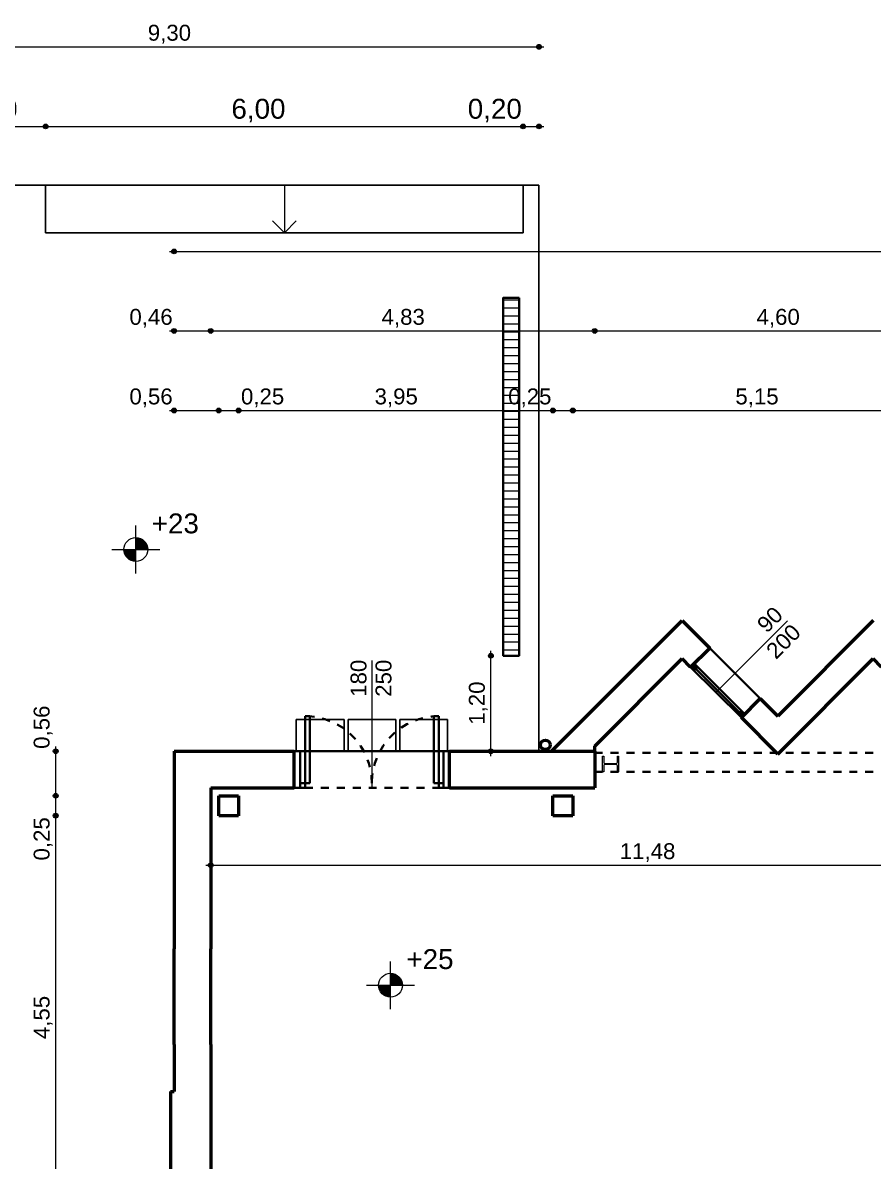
# Model space of a CAD drawing. Header units: metres. Extents: x -328 to 105, y 376 to 433.
# Drawn here: x -140.92 to -130.23, y 390.87 to 405.18 of the extents above; entities that cross this region are included whole.
import ezdxf

# ---------------------------------------------------------------- set-up
doc = ezdxf.new("R2010")
doc.units = ezdxf.units.M
doc.header["$MEASUREMENT"] = 0
doc.linetypes.add('Tratteggio 0.6-0.6 mm', pattern=[0.12, 0.06, -0.06])
doc.linetypes.add('Tratteggio 1.0-1.0 mm', pattern=[0.2, 0.1, -0.1])
for name, color, linetype in [('00 1_100 QuoteFORI', 7, 'Continuous'), ('00 ECO Muri SEZ 00', 7, 'Continuous'), ('00 Muri SEZ 00', 7, 'Continuous'), ('00 Nascosto', 7, 'Continuous'), ('00 NON sezionato 00', 7, 'Continuous'), ('00 Pilastri', 7, 'Continuous'), ('00 Porte&Fin', 7, 'Continuous'), ('00 QuoteGEN 1_100', 7, 'Continuous'), ('00 Retini', 7, 'Continuous'), ('00 Simbologia', 7, 'Continuous')]:
    doc.layers.add(name, color=color, linetype=linetype)
doc.styles.add('GENERATED_STYLE_1', font='')
doc.styles.get('GENERATED_STYLE_1').set_extended_font_data('Arial')
doc.dimstyles.new('GENERATED_STYLE__1', dxfattribs={"dimtxt": 0.2, "dimasz": 0.114, "dimexe": 0.18, "dimexo": 0.0625, "dimgap": 0.09, "dimtad": 1, "dimtih": 1, "dimtoh": 1, "dimzin": 0, "dimdsep": 46, "dimtxsty": 'GENERATED_STYLE_1', "dimblk": 'ARROWHEAD_11', "dimblk1": 'ARROWHEAD_11', "dimblk2": 'ARROWHEAD_11', "dimcen": 0.09, "dimse1": 1, "dimse2": 1, "dimclrd": 10, "dimclre": 10, "dimclrt": 10, "dimazin": 0, "dimtfac": 1, "dimtdec": 4, "dimtmove": 0, "dimatfit": 3, "dimfxl": 1, "dimtolj": 1, "dimtzin": 0, "dimarcsym": 0})
doc.dimstyles.new('GENERATED_STYLE__2', dxfattribs={"dimtxt": 0.25, "dimasz": 0.114, "dimexe": 0.18, "dimexo": 0.0625, "dimgap": 0.09, "dimtad": 1, "dimtih": 1, "dimtoh": 1, "dimzin": 0, "dimdsep": 46, "dimtxsty": 'GENERATED_STYLE_1', "dimblk": 'ARROWHEAD_11', "dimblk1": 'ARROWHEAD_11', "dimblk2": 'ARROWHEAD_11', "dimcen": 0.09, "dimse1": 1, "dimse2": 1, "dimclrd": 10, "dimclre": 10, "dimclrt": 10, "dimazin": 0, "dimtfac": 1, "dimtdec": 4, "dimtmove": 0, "dimatfit": 3, "dimfxl": 1, "dimtolj": 1, "dimtzin": 0, "dimarcsym": 0})
doc.dimstyles.new('GENERATED_STYLE__3', dxfattribs={"dimtxt": 0.2, "dimasz": 0.114, "dimexe": 0.18, "dimexo": 0.0625, "dimgap": 0.09, "dimtad": 1, "dimzin": 0, "dimdsep": 46, "dimtxsty": 'GENERATED_STYLE_1', "dimblk": 'ARROWHEAD_11', "dimblk1": 'ARROWHEAD_11', "dimblk2": 'ARROWHEAD_11', "dimcen": 0.09, "dimse1": 1, "dimse2": 1, "dimclrd": 10, "dimclre": 10, "dimclrt": 10, "dimazin": 0, "dimtfac": 1, "dimtdec": 4, "dimtmove": 0, "dimatfit": 3, "dimfxl": 1, "dimtolj": 1, "dimtzin": 0, "dimarcsym": 0})
doc.dimstyles.new('GENERATED_STYLE__4', dxfattribs={"dimtxt": 0.2, "dimasz": 0.114, "dimexe": 0.18, "dimexo": 0.0625, "dimgap": 0.09, "dimtad": 1, "dimzin": 0, "dimdsep": 46, "dimtxsty": 'GENERATED_STYLE_1', "dimblk": 'ARROWHEAD_11', "dimblk1": 'ARROWHEAD_11', "dimblk2": 'ARROWHEAD_11', "dimcen": 0.09, "dimse1": 1, "dimse2": 1, "dimclrd": 10, "dimclre": 10, "dimclrt": 10, "dimazin": 0, "dimtfac": 1, "dimtdec": 4, "dimtmove": 2, "dimatfit": 3, "dimfxl": 1, "dimtolj": 1, "dimtzin": 0, "dimarcsym": 0})

# ---------------------------------------------------------------- blocks, each defined once
blk = doc.blocks.new('Linea_3', base_point=(-137.631, 403.142))
at = {"layer": '00 Simbologia', "color": 55, "linetype": 'Continuous', "lineweight": 18}
for p, q in [((-137.631, 403.142), (-137.631, 402.542)), ((-137.631, 402.542), (-137.781, 402.692)), ((-137.631, 402.542), (-137.481, 402.692))]:
    blk.add_line(p, q, dxfattribs=at)
blk = doc.blocks.new('*D13')
at = {"layer": '00 QuoteGEN 1_100', "linetype": 'Continuous', "lineweight": 18}
for points in [[(-139.046, 402.309), (-139.044, 402.298), (-139.037, 402.288), (-139.027, 402.282), (-139.016, 402.279), (-139.004, 402.282), (-138.995, 402.288), (-138.988, 402.298), (-138.986, 402.309), (-138.988, 402.321), (-138.995, 402.331), (-139.004, 402.337), (-139.016, 402.339), (-139.027, 402.337), (-139.037, 402.331), (-139.044, 402.321)], [(-119.676, 402.309), (-119.674, 402.298), (-119.667, 402.288), (-119.657, 402.282), (-119.646, 402.279), (-119.634, 402.282), (-119.625, 402.288), (-119.618, 402.298), (-119.616, 402.309), (-119.618, 402.321), (-119.625, 402.331), (-119.634, 402.337), (-119.646, 402.339), (-119.657, 402.337), (-119.667, 402.331), (-119.674, 402.321)]]:
    blk.add_hatch(color=10, dxfattribs=at).paths.add_polyline_path(points)
at = {"layer": '00 QuoteGEN 1_100', "color": 10, "linetype": 'Continuous', "lineweight": 18}
for p, q in [((-139.076, 402.309), (-139.046, 402.309)), ((-138.986, 402.309), (-119.676, 402.309)), ((-119.616, 402.309), (-119.586, 402.309))]:
    blk.add_line(p, q, dxfattribs=at)
for centre in [(-139.016, 402.309), (-119.646, 402.309)]:
    blk.add_circle(centre, 0.03, dxfattribs=at)
at = {"layer": '00 QuoteGEN 1_100', "color": 10, "lineweight": 18, "insert": (-129.673, 402.349), "char_height": 0.2, "attachment_point": 7, "style": 'GENERATED_STYLE_1'}
blk.add_mtext('\\A1;{\\pql;\\fArial|b0|i0|c0|p34;19,37}', dxfattribs=at)
blk = doc.blocks.new('ARROWHEAD_11')
at = {"color": 0, "linetype": 'Continuous', "lineweight": 0}
blk.add_line((0, 0), (-1, 0), dxfattribs=at)
at = {"color": 0, "linetype": 'Continuous', "lineweight": 0, "const_width": 0.25, "flags": 128}
blk.add_lwpolyline([(-0.125, 0, 1), (0.125, 0, 1)], format="xyb", close=True, dxfattribs=at)
blk = doc.blocks.new('*D15')
at = {"layer": '00 QuoteGEN 1_100', "linetype": 'Continuous', "lineweight": 18}
for points in [[(-139.046, 401.309), (-139.044, 401.298), (-139.037, 401.288), (-139.027, 401.282), (-139.016, 401.279), (-139.004, 401.282), (-138.995, 401.288), (-138.988, 401.298), (-138.986, 401.309), (-138.988, 401.321), (-138.995, 401.331), (-139.004, 401.337), (-139.016, 401.339), (-139.027, 401.337), (-139.037, 401.331), (-139.044, 401.321)], [(-138.586, 401.309), (-138.584, 401.298), (-138.577, 401.288), (-138.567, 401.282), (-138.556, 401.279), (-138.544, 401.282), (-138.535, 401.288), (-138.528, 401.298), (-138.526, 401.309), (-138.528, 401.321), (-138.535, 401.331), (-138.544, 401.337), (-138.556, 401.339), (-138.567, 401.337), (-138.577, 401.331), (-138.584, 401.321)]]:
    blk.add_hatch(color=10, dxfattribs=at).paths.add_polyline_path(points)
at = {"layer": '00 QuoteGEN 1_100', "color": 10, "linetype": 'Continuous', "lineweight": 18}
for p, q in [((-139.076, 401.309), (-139.046, 401.309)), ((-138.986, 401.309), (-138.586, 401.309))]:
    blk.add_line(p, q, dxfattribs=at)
for centre in [(-139.016, 401.309), (-138.556, 401.309)]:
    blk.add_circle(centre, 0.03, dxfattribs=at)
at = {"layer": '00 QuoteGEN 1_100', "color": 10, "lineweight": 18, "insert": (-139.578, 401.349), "char_height": 0.2, "attachment_point": 7, "style": 'GENERATED_STYLE_1'}
blk.add_mtext('\\A1;{\\pql;\\fArial|b0|i0|c0|p34;0,46}', dxfattribs=at)
blk = doc.blocks.new('*D16')
at = {"layer": '00 QuoteGEN 1_100', "linetype": 'Continuous', "lineweight": 18}
for points in [[(-138.586, 401.309), (-138.584, 401.298), (-138.577, 401.288), (-138.567, 401.282), (-138.556, 401.279), (-138.544, 401.282), (-138.535, 401.288), (-138.528, 401.298), (-138.526, 401.309), (-138.528, 401.321), (-138.535, 401.331), (-138.544, 401.337), (-138.556, 401.339), (-138.567, 401.337), (-138.577, 401.331), (-138.584, 401.321)], [(-133.761, 401.309), (-133.759, 401.298), (-133.752, 401.288), (-133.742, 401.282), (-133.731, 401.279), (-133.719, 401.282), (-133.71, 401.288), (-133.703, 401.298), (-133.701, 401.309), (-133.703, 401.321), (-133.71, 401.331), (-133.719, 401.337), (-133.731, 401.339), (-133.742, 401.337), (-133.752, 401.331), (-133.759, 401.321)]]:
    blk.add_hatch(color=10, dxfattribs=at).paths.add_polyline_path(points)
at = {"layer": '00 QuoteGEN 1_100', "color": 10, "linetype": 'Continuous', "lineweight": 18}
blk.add_line((-138.526, 401.309), (-133.761, 401.309), dxfattribs=at)
for centre in [(-138.556, 401.309), (-133.731, 401.309)]:
    blk.add_circle(centre, 0.03, dxfattribs=at)
at = {"layer": '00 QuoteGEN 1_100', "color": 10, "lineweight": 18, "insert": (-136.409, 401.349), "char_height": 0.2, "attachment_point": 7, "style": 'GENERATED_STYLE_1'}
blk.add_mtext('\\A1;{\\pql;\\fArial|b0|i0|c0|p34;4,83}', dxfattribs=at)
blk = doc.blocks.new('*D17')
at = {"layer": '00 QuoteGEN 1_100', "linetype": 'Continuous', "lineweight": 18}
for points in [[(-133.761, 401.309), (-133.759, 401.298), (-133.752, 401.288), (-133.742, 401.282), (-133.731, 401.279), (-133.719, 401.282), (-133.71, 401.288), (-133.703, 401.298), (-133.701, 401.309), (-133.703, 401.321), (-133.71, 401.331), (-133.719, 401.337), (-133.731, 401.339), (-133.742, 401.337), (-133.752, 401.331), (-133.759, 401.321)], [(-129.161, 401.309), (-129.159, 401.298), (-129.152, 401.288), (-129.142, 401.282), (-129.131, 401.279), (-129.119, 401.282), (-129.11, 401.288), (-129.103, 401.298), (-129.101, 401.309), (-129.103, 401.321), (-129.11, 401.331), (-129.119, 401.337), (-129.131, 401.339), (-129.142, 401.337), (-129.152, 401.331), (-129.159, 401.321)]]:
    blk.add_hatch(color=10, dxfattribs=at).paths.add_polyline_path(points)
at = {"layer": '00 QuoteGEN 1_100', "color": 10, "linetype": 'Continuous', "lineweight": 18}
blk.add_line((-133.701, 401.309), (-129.161, 401.309), dxfattribs=at)
for centre in [(-133.731, 401.309), (-129.131, 401.309)]:
    blk.add_circle(centre, 0.03, dxfattribs=at)
at = {"layer": '00 QuoteGEN 1_100', "color": 10, "lineweight": 18, "insert": (-131.697, 401.349), "char_height": 0.2, "attachment_point": 7, "style": 'GENERATED_STYLE_1'}
blk.add_mtext('\\A1;{\\pql;\\fArial|b0|i0|c0|p34;4,60}', dxfattribs=at)
blk = doc.blocks.new('*D20')
at = {"layer": '00 QuoteGEN 1_100', "linetype": 'Continuous', "lineweight": 18}
for points in [[(-139.046, 400.309), (-139.044, 400.298), (-139.037, 400.288), (-139.027, 400.282), (-139.016, 400.279), (-139.004, 400.282), (-138.995, 400.288), (-138.988, 400.298), (-138.986, 400.309), (-138.988, 400.321), (-138.995, 400.331), (-139.004, 400.337), (-139.016, 400.339), (-139.027, 400.337), (-139.037, 400.331), (-139.044, 400.321)], [(-138.486, 400.309), (-138.484, 400.298), (-138.477, 400.288), (-138.467, 400.282), (-138.456, 400.279), (-138.444, 400.282), (-138.435, 400.288), (-138.428, 400.298), (-138.426, 400.309), (-138.428, 400.321), (-138.435, 400.331), (-138.444, 400.337), (-138.456, 400.339), (-138.467, 400.337), (-138.477, 400.331), (-138.484, 400.321)]]:
    blk.add_hatch(color=10, dxfattribs=at).paths.add_polyline_path(points)
at = {"layer": '00 QuoteGEN 1_100', "color": 10, "linetype": 'Continuous', "lineweight": 18}
for p, q in [((-139.076, 400.309), (-139.046, 400.309)), ((-138.986, 400.309), (-138.486, 400.309))]:
    blk.add_line(p, q, dxfattribs=at)
for centre in [(-139.016, 400.309), (-138.456, 400.309)]:
    blk.add_circle(centre, 0.03, dxfattribs=at)
at = {"layer": '00 QuoteGEN 1_100', "color": 10, "lineweight": 18, "insert": (-139.578, 400.349), "char_height": 0.2, "attachment_point": 7, "style": 'GENERATED_STYLE_1'}
blk.add_mtext('\\A1;{\\pql;\\fArial|b0|i0|c0|p34;0,56}', dxfattribs=at)
blk = doc.blocks.new('*D21')
at = {"layer": '00 QuoteGEN 1_100', "linetype": 'Continuous', "lineweight": 18}
for points in [[(-138.486, 400.309), (-138.484, 400.298), (-138.477, 400.288), (-138.467, 400.282), (-138.456, 400.279), (-138.444, 400.282), (-138.435, 400.288), (-138.428, 400.298), (-138.426, 400.309), (-138.428, 400.321), (-138.435, 400.331), (-138.444, 400.337), (-138.456, 400.339), (-138.467, 400.337), (-138.477, 400.331), (-138.484, 400.321)], [(-138.236, 400.309), (-138.234, 400.298), (-138.227, 400.288), (-138.217, 400.282), (-138.206, 400.279), (-138.194, 400.282), (-138.185, 400.288), (-138.178, 400.298), (-138.176, 400.309), (-138.178, 400.321), (-138.185, 400.331), (-138.194, 400.337), (-138.206, 400.339), (-138.217, 400.337), (-138.227, 400.331), (-138.234, 400.321)]]:
    blk.add_hatch(color=10, dxfattribs=at).paths.add_polyline_path(points)
at = {"layer": '00 QuoteGEN 1_100', "color": 10, "linetype": 'Continuous', "lineweight": 18}
blk.add_line((-138.426, 400.309), (-138.236, 400.309), dxfattribs=at)
for centre in [(-138.456, 400.309), (-138.206, 400.309)]:
    blk.add_circle(centre, 0.03, dxfattribs=at)
blk = doc.blocks.new('*D22')
at = {"layer": '00 QuoteGEN 1_100', "linetype": 'Continuous', "lineweight": 18}
for points in [[(-138.236, 400.309), (-138.234, 400.298), (-138.227, 400.288), (-138.217, 400.282), (-138.206, 400.279), (-138.194, 400.282), (-138.185, 400.288), (-138.178, 400.298), (-138.176, 400.309), (-138.178, 400.321), (-138.185, 400.331), (-138.194, 400.337), (-138.206, 400.339), (-138.217, 400.337), (-138.227, 400.331), (-138.234, 400.321)], [(-134.286, 400.309), (-134.284, 400.298), (-134.277, 400.288), (-134.267, 400.282), (-134.256, 400.279), (-134.244, 400.282), (-134.235, 400.288), (-134.228, 400.298), (-134.226, 400.309), (-134.228, 400.321), (-134.235, 400.331), (-134.244, 400.337), (-134.256, 400.339), (-134.267, 400.337), (-134.277, 400.331), (-134.284, 400.321)]]:
    blk.add_hatch(color=10, dxfattribs=at).paths.add_polyline_path(points)
at = {"layer": '00 QuoteGEN 1_100', "color": 10, "linetype": 'Continuous', "lineweight": 18}
blk.add_line((-138.176, 400.309), (-134.286, 400.309), dxfattribs=at)
for centre in [(-138.206, 400.309), (-134.256, 400.309)]:
    blk.add_circle(centre, 0.03, dxfattribs=at)
at = {"layer": '00 QuoteGEN 1_100', "color": 10, "lineweight": 18, "char_height": 0.2, "attachment_point": 7, "style": 'GENERATED_STYLE_1'}
for s, insert in [('\\A1;{\\pql;\\fArial|b0|i0|c0|p34;0,25}', (-138.176, 400.349)), ('\\A1;{\\pql;\\fArial|b0|i0|c0|p34;3,95}', (-136.497, 400.349)), ('\\A1;{\\pql;\\fArial|b0|i0|c0|p34;0,25}', (-134.818, 400.349))]:
    blk.add_mtext(s, dxfattribs=dict(at, insert=insert))
blk = doc.blocks.new('*D23')
at = {"layer": '00 QuoteGEN 1_100', "linetype": 'Continuous', "lineweight": 18}
for points in [[(-134.286, 400.309), (-134.284, 400.298), (-134.277, 400.288), (-134.267, 400.282), (-134.256, 400.279), (-134.244, 400.282), (-134.235, 400.288), (-134.228, 400.298), (-134.226, 400.309), (-134.228, 400.321), (-134.235, 400.331), (-134.244, 400.337), (-134.256, 400.339), (-134.267, 400.337), (-134.277, 400.331), (-134.284, 400.321)], [(-134.036, 400.309), (-134.034, 400.298), (-134.027, 400.288), (-134.017, 400.282), (-134.006, 400.279), (-133.994, 400.282), (-133.985, 400.288), (-133.978, 400.298), (-133.976, 400.309), (-133.978, 400.321), (-133.985, 400.331), (-133.994, 400.337), (-134.006, 400.339), (-134.017, 400.337), (-134.027, 400.331), (-134.034, 400.321)]]:
    blk.add_hatch(color=10, dxfattribs=at).paths.add_polyline_path(points)
at = {"layer": '00 QuoteGEN 1_100', "color": 10, "linetype": 'Continuous', "lineweight": 18}
blk.add_line((-134.226, 400.309), (-134.036, 400.309), dxfattribs=at)
for centre in [(-134.256, 400.309), (-134.006, 400.309)]:
    blk.add_circle(centre, 0.03, dxfattribs=at)
blk = doc.blocks.new('*D24')
at = {"layer": '00 QuoteGEN 1_100', "linetype": 'Continuous', "lineweight": 18}
for points in [[(-134.036, 400.309), (-134.034, 400.298), (-134.027, 400.288), (-134.017, 400.282), (-134.006, 400.279), (-133.994, 400.282), (-133.985, 400.288), (-133.978, 400.298), (-133.976, 400.309), (-133.978, 400.321), (-133.985, 400.331), (-133.994, 400.337), (-134.006, 400.339), (-134.017, 400.337), (-134.027, 400.331), (-134.034, 400.321)], [(-128.886, 400.309), (-128.884, 400.298), (-128.877, 400.288), (-128.867, 400.282), (-128.856, 400.279), (-128.844, 400.282), (-128.835, 400.288), (-128.828, 400.298), (-128.826, 400.309), (-128.828, 400.321), (-128.835, 400.331), (-128.844, 400.337), (-128.856, 400.339), (-128.867, 400.337), (-128.877, 400.331), (-128.884, 400.321)]]:
    blk.add_hatch(color=10, dxfattribs=at).paths.add_polyline_path(points)
at = {"layer": '00 QuoteGEN 1_100', "color": 10, "linetype": 'Continuous', "lineweight": 18}
blk.add_line((-133.976, 400.309), (-128.886, 400.309), dxfattribs=at)
for centre in [(-134.006, 400.309), (-128.856, 400.309)]:
    blk.add_circle(centre, 0.03, dxfattribs=at)
at = {"layer": '00 QuoteGEN 1_100', "color": 10, "lineweight": 18, "char_height": 0.2, "attachment_point": 7, "style": 'GENERATED_STYLE_1'}
for s, insert in [('\\A1;{\\pql;\\fArial|b0|i0|c0|p34;5,15}', (-131.963, 400.349)), ('\\A1;{\\pql;\\fArial|b0|i0|c0|p34;0,25}', (-129.418, 400.349))]:
    blk.add_mtext(s, dxfattribs=dict(at, insert=insert))
blk = doc.blocks.new('*D33')
at = {"layer": '00 QuoteGEN 1_100', "linetype": 'Continuous', "lineweight": 18}
for points in [[(-142.061, 403.88), (-142.059, 403.868), (-142.052, 403.859), (-142.042, 403.852), (-142.031, 403.85), (-142.019, 403.852), (-142.01, 403.859), (-142.003, 403.868), (-142.001, 403.88), (-142.003, 403.891), (-142.01, 403.901), (-142.019, 403.908), (-142.031, 403.91), (-142.042, 403.908), (-142.052, 403.901), (-142.059, 403.891)], [(-140.661, 403.88), (-140.659, 403.868), (-140.652, 403.859), (-140.642, 403.852), (-140.631, 403.85), (-140.619, 403.852), (-140.61, 403.859), (-140.603, 403.868), (-140.601, 403.88), (-140.603, 403.891), (-140.61, 403.901), (-140.619, 403.908), (-140.631, 403.91), (-140.642, 403.908), (-140.652, 403.901), (-140.659, 403.891)]]:
    blk.add_hatch(color=10, dxfattribs=at).paths.add_polyline_path(points)
at = {"layer": '00 QuoteGEN 1_100', "color": 10, "linetype": 'Continuous', "lineweight": 18}
blk.add_line((-142.001, 403.88), (-140.661, 403.88), dxfattribs=at)
for centre in [(-142.031, 403.88), (-140.631, 403.88)]:
    blk.add_circle(centre, 0.03, dxfattribs=at)
at = {"layer": '00 QuoteGEN 1_100', "color": 10, "lineweight": 18, "insert": (-141.663, 403.93), "char_height": 0.25, "attachment_point": 7, "style": 'GENERATED_STYLE_1'}
blk.add_mtext('\\A1;{\\pql;\\fArial|b0|i0|c0|p34;1,40}', dxfattribs=at)
blk = doc.blocks.new('*D34')
at = {"layer": '00 QuoteGEN 1_100', "linetype": 'Continuous', "lineweight": 18}
for points in [[(-140.661, 403.88), (-140.659, 403.868), (-140.652, 403.859), (-140.642, 403.852), (-140.631, 403.85), (-140.619, 403.852), (-140.61, 403.859), (-140.603, 403.868), (-140.601, 403.88), (-140.603, 403.891), (-140.61, 403.901), (-140.619, 403.908), (-140.631, 403.91), (-140.642, 403.908), (-140.652, 403.901), (-140.659, 403.891)], [(-134.661, 403.88), (-134.659, 403.868), (-134.652, 403.859), (-134.642, 403.852), (-134.631, 403.85), (-134.619, 403.852), (-134.61, 403.859), (-134.603, 403.868), (-134.601, 403.88), (-134.603, 403.891), (-134.61, 403.901), (-134.619, 403.908), (-134.631, 403.91), (-134.642, 403.908), (-134.652, 403.901), (-134.659, 403.891)]]:
    blk.add_hatch(color=10, dxfattribs=at).paths.add_polyline_path(points)
at = {"layer": '00 QuoteGEN 1_100', "color": 10, "linetype": 'Continuous', "lineweight": 18}
blk.add_line((-140.601, 403.88), (-134.661, 403.88), dxfattribs=at)
for centre in [(-140.631, 403.88), (-134.631, 403.88)]:
    blk.add_circle(centre, 0.03, dxfattribs=at)
at = {"layer": '00 QuoteGEN 1_100', "color": 10, "lineweight": 18, "char_height": 0.25, "attachment_point": 7, "style": 'GENERATED_STYLE_1'}
for s, insert in [('\\A1;{\\pql;\\fArial|b0|i0|c0|p34;6,00}', (-138.296, 403.93)), ('\\A1;{\\pql;\\fArial|b0|i0|c0|p34;0,20}', (-135.326, 403.93))]:
    blk.add_mtext(s, dxfattribs=dict(at, insert=insert))
blk = doc.blocks.new('*D35')
at = {"layer": '00 QuoteGEN 1_100', "linetype": 'Continuous', "lineweight": 18}
for points in [[(-134.661, 403.88), (-134.659, 403.868), (-134.652, 403.859), (-134.642, 403.852), (-134.631, 403.85), (-134.619, 403.852), (-134.61, 403.859), (-134.603, 403.868), (-134.601, 403.88), (-134.603, 403.891), (-134.61, 403.901), (-134.619, 403.908), (-134.631, 403.91), (-134.642, 403.908), (-134.652, 403.901), (-134.659, 403.891)], [(-134.461, 403.88), (-134.459, 403.868), (-134.452, 403.859), (-134.442, 403.852), (-134.431, 403.85), (-134.419, 403.852), (-134.41, 403.859), (-134.403, 403.868), (-134.401, 403.88), (-134.403, 403.891), (-134.41, 403.901), (-134.419, 403.908), (-134.431, 403.91), (-134.442, 403.908), (-134.452, 403.901), (-134.459, 403.891)]]:
    blk.add_hatch(color=10, dxfattribs=at).paths.add_polyline_path(points)
at = {"layer": '00 QuoteGEN 1_100', "color": 10, "linetype": 'Continuous', "lineweight": 18}
for p, q in [((-134.601, 403.88), (-134.461, 403.88)), ((-134.401, 403.88), (-134.371, 403.88))]:
    blk.add_line(p, q, dxfattribs=at)
for centre in [(-134.631, 403.88), (-134.431, 403.88)]:
    blk.add_circle(centre, 0.03, dxfattribs=at)
blk = doc.blocks.new('*D36')
at = {"layer": '00 QuoteGEN 1_100', "linetype": 'Continuous', "lineweight": 18}
for points in [[(-143.761, 404.88), (-143.759, 404.868), (-143.752, 404.859), (-143.742, 404.852), (-143.731, 404.85), (-143.719, 404.852), (-143.71, 404.859), (-143.703, 404.868), (-143.701, 404.88), (-143.703, 404.891), (-143.71, 404.901), (-143.719, 404.908), (-143.731, 404.91), (-143.742, 404.908), (-143.752, 404.901), (-143.759, 404.891)], [(-134.461, 404.88), (-134.459, 404.868), (-134.452, 404.859), (-134.442, 404.852), (-134.431, 404.85), (-134.419, 404.852), (-134.41, 404.859), (-134.403, 404.868), (-134.401, 404.88), (-134.403, 404.891), (-134.41, 404.901), (-134.419, 404.908), (-134.431, 404.91), (-134.442, 404.908), (-134.452, 404.901), (-134.459, 404.891)]]:
    blk.add_hatch(color=10, dxfattribs=at).paths.add_polyline_path(points)
at = {"layer": '00 QuoteGEN 1_100', "color": 10, "linetype": 'Continuous', "lineweight": 18}
for p, q in [((-143.791, 404.88), (-143.761, 404.88)), ((-143.701, 404.88), (-134.461, 404.88)), ((-134.401, 404.88), (-134.371, 404.88))]:
    blk.add_line(p, q, dxfattribs=at)
for centre in [(-143.731, 404.88), (-134.431, 404.88)]:
    blk.add_circle(centre, 0.03, dxfattribs=at)
at = {"layer": '00 QuoteGEN 1_100', "color": 10, "lineweight": 18, "insert": (-139.347, 404.92), "char_height": 0.2, "attachment_point": 7, "style": 'GENERATED_STYLE_1'}
blk.add_mtext('\\A1;{\\pql;\\fArial|b0|i0|c0|p34;9,30}', dxfattribs=at)
blk = doc.blocks.new('*D43')
at = {"layer": '00 QuoteGEN 1_100', "linetype": 'Continuous', "lineweight": 18}
for points in [[(-140.534, 395.217), (-140.532, 395.205), (-140.525, 395.195), (-140.515, 395.189), (-140.504, 395.187), (-140.492, 395.189), (-140.483, 395.195), (-140.476, 395.205), (-140.474, 395.217), (-140.476, 395.228), (-140.483, 395.238), (-140.492, 395.244), (-140.504, 395.247), (-140.515, 395.244), (-140.525, 395.238), (-140.532, 395.228)], [(-140.534, 390.667), (-140.532, 390.655), (-140.525, 390.645), (-140.515, 390.639), (-140.504, 390.637), (-140.492, 390.639), (-140.483, 390.645), (-140.476, 390.655), (-140.474, 390.667), (-140.476, 390.678), (-140.483, 390.688), (-140.492, 390.694), (-140.504, 390.697), (-140.515, 390.694), (-140.525, 390.688), (-140.532, 390.678)]]:
    blk.add_hatch(color=10, dxfattribs=at).paths.add_polyline_path(points)
at = {"layer": '00 QuoteGEN 1_100', "color": 10, "linetype": 'Continuous', "lineweight": 18}
blk.add_line((-140.504, 390.697), (-140.504, 395.187), dxfattribs=at)
for centre in [(-140.504, 395.217), (-140.504, 390.667)]:
    blk.add_circle(centre, 0.03, dxfattribs=at)
at = {"layer": '00 QuoteGEN 1_100', "color": 10, "lineweight": 18, "char_height": 0.2, "attachment_point": 7, "rotation": 90, "style": 'GENERATED_STYLE_1'}
for s, insert in [('\\A1;{\\pql;\\fArial|b0|i0|c0|p34;0,25}', (-140.544, 394.654)), ('\\A1;{\\pql;\\fArial|b0|i0|c0|p34;4,55}', (-140.544, 392.409))]:
    blk.add_mtext(s, dxfattribs=dict(at, insert=insert))
blk = doc.blocks.new('*D44')
at = {"layer": '00 QuoteGEN 1_100', "linetype": 'Continuous', "lineweight": 18}
for points in [[(-140.534, 395.467), (-140.532, 395.455), (-140.525, 395.445), (-140.515, 395.439), (-140.504, 395.437), (-140.492, 395.439), (-140.483, 395.445), (-140.476, 395.455), (-140.474, 395.467), (-140.476, 395.478), (-140.483, 395.488), (-140.492, 395.494), (-140.504, 395.497), (-140.515, 395.494), (-140.525, 395.488), (-140.532, 395.478)], [(-140.534, 395.217), (-140.532, 395.205), (-140.525, 395.195), (-140.515, 395.189), (-140.504, 395.187), (-140.492, 395.189), (-140.483, 395.195), (-140.476, 395.205), (-140.474, 395.217), (-140.476, 395.228), (-140.483, 395.238), (-140.492, 395.244), (-140.504, 395.247), (-140.515, 395.244), (-140.525, 395.238), (-140.532, 395.228)]]:
    blk.add_hatch(color=10, dxfattribs=at).paths.add_polyline_path(points)
at = {"layer": '00 QuoteGEN 1_100', "color": 10, "linetype": 'Continuous', "lineweight": 18}
blk.add_line((-140.504, 395.247), (-140.504, 395.437), dxfattribs=at)
for centre in [(-140.504, 395.467), (-140.504, 395.217)]:
    blk.add_circle(centre, 0.03, dxfattribs=at)
blk = doc.blocks.new('*D45')
at = {"layer": '00 QuoteGEN 1_100', "linetype": 'Continuous', "lineweight": 18}
for points in [[(-140.534, 396.027), (-140.532, 396.015), (-140.525, 396.005), (-140.515, 395.999), (-140.504, 395.997), (-140.492, 395.999), (-140.483, 396.005), (-140.476, 396.015), (-140.474, 396.027), (-140.476, 396.038), (-140.483, 396.048), (-140.492, 396.054), (-140.504, 396.057), (-140.515, 396.054), (-140.525, 396.048), (-140.532, 396.038)], [(-140.534, 395.467), (-140.532, 395.455), (-140.525, 395.445), (-140.515, 395.439), (-140.504, 395.437), (-140.492, 395.439), (-140.483, 395.445), (-140.476, 395.455), (-140.474, 395.467), (-140.476, 395.478), (-140.483, 395.488), (-140.492, 395.494), (-140.504, 395.497), (-140.515, 395.494), (-140.525, 395.488), (-140.532, 395.478)]]:
    blk.add_hatch(color=10, dxfattribs=at).paths.add_polyline_path(points)
at = {"layer": '00 QuoteGEN 1_100', "color": 10, "linetype": 'Continuous', "lineweight": 18}
for p, q in [((-140.504, 396.057), (-140.504, 396.087)), ((-140.504, 395.497), (-140.504, 395.997))]:
    blk.add_line(p, q, dxfattribs=at)
for centre in [(-140.504, 396.027), (-140.504, 395.467)]:
    blk.add_circle(centre, 0.03, dxfattribs=at)
at = {"layer": '00 QuoteGEN 1_100', "color": 10, "lineweight": 18, "insert": (-140.544, 396.057), "char_height": 0.2, "attachment_point": 7, "rotation": 90, "style": 'GENERATED_STYLE_1'}
blk.add_mtext('\\A1;{\\pql;\\fArial|b0|i0|c0|p34;0,56}', dxfattribs=at)
blk = doc.blocks.new('*D47')
at = {"layer": '00 QuoteGEN 1_100', "linetype": 'Continuous', "lineweight": 18}
for points in [[(-141.534, 395.567), (-141.532, 395.555), (-141.525, 395.545), (-141.515, 395.539), (-141.504, 395.537), (-141.492, 395.539), (-141.483, 395.545), (-141.476, 395.555), (-141.474, 395.567), (-141.476, 395.578), (-141.483, 395.588), (-141.492, 395.594), (-141.504, 395.597), (-141.515, 395.594), (-141.525, 395.588), (-141.532, 395.578)], [(-141.534, 384.917), (-141.532, 384.905), (-141.525, 384.895), (-141.515, 384.889), (-141.504, 384.887), (-141.492, 384.889), (-141.483, 384.895), (-141.476, 384.905), (-141.474, 384.917), (-141.476, 384.928), (-141.483, 384.938), (-141.492, 384.944), (-141.504, 384.947), (-141.515, 384.944), (-141.525, 384.938), (-141.532, 384.928)]]:
    blk.add_hatch(color=10, dxfattribs=at).paths.add_polyline_path(points)
at = {"layer": '00 QuoteGEN 1_100', "color": 10, "linetype": 'Continuous', "lineweight": 18}
blk.add_line((-141.504, 384.947), (-141.504, 395.537), dxfattribs=at)
for centre in [(-141.504, 395.567), (-141.504, 384.917)]:
    blk.add_circle(centre, 0.03, dxfattribs=at)
at = {"layer": '00 QuoteGEN 1_100', "color": 10, "lineweight": 18, "char_height": 0.2, "attachment_point": 7, "rotation": 90, "style": 'GENERATED_STYLE_1'}
for s, insert in [('\\A1;{\\pql;\\fArial|b0|i0|c0|p34;0,46}', (-141.544, 395.004)), ('\\A1;{\\pql;\\fArial|b0|i0|c0|p34;10,65}', (-141.544, 389.45))]:
    blk.add_mtext(s, dxfattribs=dict(at, insert=insert))
blk = doc.blocks.new('*D48')
at = {"layer": '00 QuoteGEN 1_100', "linetype": 'Continuous', "lineweight": 18}
for points in [[(-141.534, 396.027), (-141.532, 396.015), (-141.525, 396.005), (-141.515, 395.999), (-141.504, 395.997), (-141.492, 395.999), (-141.483, 396.005), (-141.476, 396.015), (-141.474, 396.027), (-141.476, 396.038), (-141.483, 396.048), (-141.492, 396.054), (-141.504, 396.057), (-141.515, 396.054), (-141.525, 396.048), (-141.532, 396.038)], [(-141.534, 395.567), (-141.532, 395.555), (-141.525, 395.545), (-141.515, 395.539), (-141.504, 395.537), (-141.492, 395.539), (-141.483, 395.545), (-141.476, 395.555), (-141.474, 395.567), (-141.476, 395.578), (-141.483, 395.588), (-141.492, 395.594), (-141.504, 395.597), (-141.515, 395.594), (-141.525, 395.588), (-141.532, 395.578)]]:
    blk.add_hatch(color=10, dxfattribs=at).paths.add_polyline_path(points)
at = {"layer": '00 QuoteGEN 1_100', "color": 10, "linetype": 'Continuous', "lineweight": 18}
for p, q in [((-141.504, 396.057), (-141.504, 396.087)), ((-141.504, 395.597), (-141.504, 395.997))]:
    blk.add_line(p, q, dxfattribs=at)
for centre in [(-141.504, 396.027), (-141.504, 395.567)]:
    blk.add_circle(centre, 0.03, dxfattribs=at)
blk = doc.blocks.new('*D49')
at = {"layer": '00 QuoteGEN 1_100', "linetype": 'Continuous', "lineweight": 18}
for points in [[(-142.534, 396.027), (-142.532, 396.015), (-142.525, 396.005), (-142.515, 395.999), (-142.504, 395.997), (-142.492, 395.999), (-142.483, 396.005), (-142.476, 396.015), (-142.474, 396.027), (-142.476, 396.038), (-142.483, 396.048), (-142.492, 396.054), (-142.504, 396.057), (-142.515, 396.054), (-142.525, 396.048), (-142.532, 396.038)], [(-142.534, 384.412), (-142.532, 384.4), (-142.525, 384.39), (-142.515, 384.384), (-142.504, 384.382), (-142.492, 384.384), (-142.483, 384.39), (-142.476, 384.4), (-142.474, 384.412), (-142.476, 384.423), (-142.483, 384.433), (-142.492, 384.439), (-142.504, 384.442), (-142.515, 384.439), (-142.525, 384.433), (-142.532, 384.423)]]:
    blk.add_hatch(color=10, dxfattribs=at).paths.add_polyline_path(points)
at = {"layer": '00 QuoteGEN 1_100', "color": 10, "linetype": 'Continuous', "lineweight": 18}
for p, q in [((-142.504, 396.057), (-142.504, 396.087)), ((-142.504, 384.442), (-142.504, 395.997)), ((-142.504, 384.352), (-142.504, 384.382))]:
    blk.add_line(p, q, dxfattribs=at)
for centre in [(-142.504, 396.027), (-142.504, 384.412)]:
    blk.add_circle(centre, 0.03, dxfattribs=at)
at = {"layer": '00 QuoteGEN 1_100', "color": 10, "lineweight": 18, "insert": (-142.544, 389.46), "char_height": 0.2, "attachment_point": 7, "rotation": 90, "style": 'GENERATED_STYLE_1'}
blk.add_mtext('\\A1;{\\pql;\\fArial|b0|i0|c0|p34;11,62}', dxfattribs=at)
blk = doc.blocks.new('*D80')
at = {"layer": '00 QuoteGEN 1_100', "linetype": 'Continuous', "lineweight": 18}
for points in [[(-138.586, 394.594), (-138.584, 394.582), (-138.577, 394.573), (-138.567, 394.566), (-138.556, 394.564), (-138.544, 394.566), (-138.535, 394.573), (-138.528, 394.582), (-138.526, 394.594), (-138.528, 394.605), (-138.535, 394.615), (-138.544, 394.621), (-138.556, 394.624), (-138.567, 394.621), (-138.577, 394.615), (-138.584, 394.605)], [(-127.111, 394.594), (-127.109, 394.582), (-127.102, 394.573), (-127.092, 394.566), (-127.081, 394.564), (-127.069, 394.566), (-127.06, 394.573), (-127.053, 394.582), (-127.051, 394.594), (-127.053, 394.605), (-127.06, 394.615), (-127.069, 394.621), (-127.081, 394.624), (-127.092, 394.621), (-127.102, 394.615), (-127.109, 394.605)]]:
    blk.add_hatch(color=10, dxfattribs=at).paths.add_polyline_path(points)
at = {"layer": '00 QuoteGEN 1_100', "color": 10, "linetype": 'Continuous', "lineweight": 18}
for p, q in [((-138.616, 394.594), (-138.586, 394.594)), ((-138.526, 394.594), (-127.111, 394.594))]:
    blk.add_line(p, q, dxfattribs=at)
for centre in [(-138.556, 394.594), (-127.081, 394.594)]:
    blk.add_circle(centre, 0.03, dxfattribs=at)
at = {"layer": '00 QuoteGEN 1_100', "color": 10, "lineweight": 18, "char_height": 0.2, "attachment_point": 7, "style": 'GENERATED_STYLE_1'}
for s, insert in [('\\A1;{\\pql;\\fArial|b0|i0|c0|p34;11,48}', (-133.416, 394.634)), ('\\A1;{\\pql;\\fArial|b0|i0|c0|p34;0,15}', (-127.643, 394.634))]:
    blk.add_mtext(s, dxfattribs=dict(at, insert=insert))
blk = doc.blocks.new('*D109')
at = {"layer": '00 QuoteGEN 1_100', "linetype": 'Continuous', "lineweight": 18}
for points in [[(-135.065, 397.227), (-135.063, 397.215), (-135.056, 397.205), (-135.047, 397.199), (-135.035, 397.197), (-135.024, 397.199), (-135.014, 397.205), (-135.007, 397.215), (-135.005, 397.227), (-135.007, 397.238), (-135.014, 397.248), (-135.024, 397.254), (-135.035, 397.257), (-135.047, 397.254), (-135.056, 397.248), (-135.063, 397.238)], [(-135.065, 396.027), (-135.063, 396.015), (-135.056, 396.005), (-135.047, 395.999), (-135.035, 395.997), (-135.024, 395.999), (-135.014, 396.005), (-135.007, 396.015), (-135.005, 396.027), (-135.007, 396.038), (-135.014, 396.048), (-135.024, 396.054), (-135.035, 396.057), (-135.047, 396.054), (-135.056, 396.048), (-135.063, 396.038)]]:
    blk.add_hatch(color=10, dxfattribs=at).paths.add_polyline_path(points)
at = {"layer": '00 QuoteGEN 1_100', "color": 10, "linetype": 'Continuous', "lineweight": 18}
for p, q in [((-135.035, 397.257), (-135.035, 397.287)), ((-135.035, 396.057), (-135.035, 397.197)), ((-135.035, 395.967), (-135.035, 395.997))]:
    blk.add_line(p, q, dxfattribs=at)
for centre in [(-135.035, 397.227), (-135.035, 396.027)]:
    blk.add_circle(centre, 0.03, dxfattribs=at)
at = {"layer": '00 QuoteGEN 1_100', "color": 10, "lineweight": 18, "insert": (-135.075, 396.36), "char_height": 0.2, "attachment_point": 7, "rotation": 90, "style": 'GENERATED_STYLE_1'}
blk.add_mtext('\\A1;{\\pql;\\fArial|b0|i0|c0|p34;1,20}', dxfattribs=at)
blk = doc.blocks.new('Quota Altimetrica_1', base_point=(-139.497, 398.562))
at = {"layer": '00 QuoteGEN 1_100', "linetype": 'Continuous', "lineweight": 18}
for points in [[(-139.497, 398.562), (-139.347, 398.562), (-139.358, 398.619), (-139.391, 398.668), (-139.439, 398.7), (-139.497, 398.712)], [(-139.497, 398.562), (-139.647, 398.562), (-139.635, 398.504), (-139.603, 398.456), (-139.554, 398.423), (-139.497, 398.412)]]:
    blk.add_hatch(color=10, dxfattribs=at).paths.add_polyline_path(points)
at = {"layer": '00 QuoteGEN 1_100', "color": 10, "linetype": 'Continuous', "lineweight": 18}
for p, q in [((-139.497, 398.262), (-139.497, 398.862)), ((-139.797, 398.562), (-139.197, 398.562))]:
    blk.add_line(p, q, dxfattribs=at)
blk.add_circle((-139.497, 398.562), 0.15, dxfattribs=at)
at = {"layer": '00 QuoteGEN 1_100', "color": 10, "lineweight": 18, "insert": (-139.297, 398.762), "char_height": 0.25, "attachment_point": 7, "style": 'GENERATED_STYLE_1'}
blk.add_mtext('\\A1;{\\pql;\\fArial|b0|i0|c0|p34;+23}', dxfattribs=at)
blk = doc.blocks.new('Quota Altimetrica_2', base_point=(-136.297, 393.086))
at = {"layer": '00 QuoteGEN 1_100', "linetype": 'Continuous', "lineweight": 18}
for points in [[(-136.297, 393.086), (-136.147, 393.086), (-136.159, 393.143), (-136.191, 393.192), (-136.24, 393.224), (-136.297, 393.236)], [(-136.297, 393.086), (-136.447, 393.086), (-136.436, 393.028), (-136.403, 392.98), (-136.355, 392.947), (-136.297, 392.936)]]:
    blk.add_hatch(color=10, dxfattribs=at).paths.add_polyline_path(points)
at = {"layer": '00 QuoteGEN 1_100', "color": 10, "linetype": 'Continuous', "lineweight": 18}
for p, q in [((-136.297, 392.786), (-136.297, 393.386)), ((-136.597, 393.086), (-135.997, 393.086))]:
    blk.add_line(p, q, dxfattribs=at)
blk.add_circle((-136.297, 393.086), 0.15, dxfattribs=at)
at = {"layer": '00 QuoteGEN 1_100', "color": 10, "lineweight": 18, "insert": (-136.097, 393.286), "char_height": 0.25, "attachment_point": 7, "style": 'GENERATED_STYLE_1'}
blk.add_mtext('\\A1;{\\pql;\\fArial|b0|i0|c0|p34;+25}', dxfattribs=at)

msp = doc.modelspace()

# ---------------------------------------------------------------- hatches: boundary and pattern name
at = {"layer": '00 Retini', "linetype": 'Continuous', "lineweight": 18}
h = msp.add_hatch(dxfattribs=at)
h.set_pattern_fill('Orizzontali_1_0_mm', color=45, style=0, pattern_type=2)
h.set_pattern_definition([(0, (0, 0), (0, 0.1), [])])
h.paths.add_polyline_path([(-134.681, 401.727), (-134.881, 401.727), (-134.881, 397.227), (-134.681, 397.227)])

# ---------------------------------------------------------------- linework, layer by layer
at = {"layer": '00 1_100 QuoteFORI', "color": 10, "linetype": 'Continuous', "lineweight": 18}
for p, q in [((-131.306, 397.668), (-132.207, 396.767)), ((-136.531, 397.167), (-136.531, 395.567))]:
    msp.add_line(p, q, dxfattribs=at)
at = {"layer": '00 ECO Muri SEZ 00', "color": 1, "linetype": 'Continuous', "lineweight": 50}
for p, q in [((-139.016, 392.342), (-139.016, 393.542)), ((-138.556, 392.342), (-138.556, 393.542))]:
    msp.add_line(p, q, dxfattribs=at)
at = {"layer": '00 Muri SEZ 00', "color": 1, "linetype": 'Continuous', "lineweight": 50}
for p, q in [((-134.273, 396.027), (-132.631, 397.669)), ((-132.631, 397.669), (-132.286, 397.324)), ((-130.231, 397.669), (-131.431, 396.469)), ((-132.525, 397.085), (-132.286, 397.324)), ((-133.731, 396.092), (-132.631, 397.192)), ((-132.525, 397.085), (-132.631, 397.192)), ((-131.431, 395.992), (-130.231, 397.192)), ((-130.125, 397.085), (-130.231, 397.192)), ((-131.888, 396.449), (-131.65, 396.688)), ((-131.65, 396.688), (-131.431, 396.469)), ((-131.431, 395.992), (-131.888, 396.449)), ((-131.888, 396.449), (-131.782, 396.343)), ((-133.731, 396.027), (-133.731, 396.092)), ((-139.016, 396.027), (-139.016, 393.542)), ((-139.016, 396.027), (-137.506, 396.027)), ((-137.506, 395.567), (-137.506, 396.027)), ((-135.556, 395.567), (-135.556, 396.027)), ((-135.556, 396.027), (-133.731, 396.027)), ((-133.731, 396.027), (-133.731, 395.752)), ((-133.731, 395.752), (-133.731, 395.567)), ((-138.556, 395.567), (-137.506, 395.567)), ((-138.556, 395.567), (-138.556, 393.542)), ((-135.556, 395.567), (-133.731, 395.567)), ((-139.016, 392.342), (-139.016, 391.752)), ((-138.556, 392.342), (-138.556, 391.742)), ((-139.061, 391.752), (-139.061, 384.412)), ((-139.061, 391.752), (-139.016, 391.752)), ((-138.556, 391.742), (-138.556, 384.917))]:
    msp.add_line(p, q, dxfattribs=at)
msp.add_circle((-134.351, 396.107), 0.06, dxfattribs=at)
at = {"layer": '00 Nascosto', "color": 3, "linetype": 'Tratteggio 1.0-1.0 mm', "lineweight": 35}
for p, q in [((-133.731, 396.007), (-129.131, 396.007)), ((-133.731, 395.767), (-129.131, 395.767))]:
    msp.add_line(p, q, dxfattribs=at)
at = {"layer": '00 NON sezionato 00', "color": 2, "linetype": 'Continuous', "lineweight": 25}
for p, q in [((-143.731, 403.142), (-134.431, 403.142)), ((-140.631, 403.142), (-140.631, 402.542)), ((-134.631, 402.542), (-134.631, 403.142)), ((-134.431, 396.027), (-134.431, 403.142)), ((-140.631, 402.542), (-134.631, 402.542)), ((-134.681, 401.727), (-134.881, 401.727)), ((-134.881, 401.727), (-134.881, 397.227)), ((-134.681, 397.227), (-134.681, 401.727)), ((-134.881, 397.227), (-134.681, 397.227)), ((-136.881, 396.427), (-137.481, 396.427)), ((-137.481, 396.427), (-137.481, 396.027)), ((-136.881, 396.027), (-136.881, 396.427)), ((-136.231, 396.427), (-136.831, 396.427)), ((-136.831, 396.427), (-136.831, 396.027)), ((-136.231, 396.027), (-136.231, 396.427)), ((-135.581, 396.427), (-136.181, 396.427)), ((-136.181, 396.427), (-136.181, 396.027)), ((-135.581, 396.027), (-135.581, 396.427)), ((-137.481, 396.027), (-136.881, 396.027)), ((-136.831, 396.027), (-136.231, 396.027)), ((-136.181, 396.027), (-135.581, 396.027))]:
    msp.add_line(p, q, dxfattribs=at)
at = {"layer": '00 Pilastri', "color": 1, "linetype": 'Continuous', "lineweight": 50}
for p, q in [((-138.456, 395.467), (-138.206, 395.467)), ((-138.456, 395.217), (-138.456, 395.467)), ((-138.206, 395.467), (-138.206, 395.217)), ((-134.256, 395.467), (-134.006, 395.467)), ((-134.256, 395.217), (-134.256, 395.467)), ((-134.006, 395.467), (-134.006, 395.217)), ((-138.206, 395.217), (-138.456, 395.217)), ((-134.006, 395.217), (-134.256, 395.217))]:
    msp.add_line(p, q, dxfattribs=at)
at = {"layer": '00 Pilastri', "color": 86, "linetype": 'Continuous', "lineweight": 18, "flags": 128}
msp.add_lwpolyline([(-133.446, 395.967), (-133.431, 395.967), (-133.431, 395.767), (-133.446, 395.767), (-133.446, 395.844, 0.414214), (-133.464, 395.862), (-133.598, 395.862, 0.414214), (-133.616, 395.844), (-133.616, 395.767), (-133.631, 395.767), (-133.631, 395.967), (-133.616, 395.967), (-133.616, 395.889, 0.414214), (-133.598, 395.871), (-133.464, 395.871, 0.414214), (-133.446, 395.889)], format="xyb", close=True, dxfattribs=at)
at = {"layer": '00 Porte&Fin', "color": 3, "linetype": 'Continuous', "lineweight": 35}
for p, q in [((-132.286, 397.324), (-131.65, 396.688)), ((-131.888, 396.449), (-132.525, 397.085)), ((-132.525, 397.085), (-132.44, 397.085)), ((-131.846, 396.491), (-132.482, 397.128)), ((-132.482, 397.128), (-132.482, 397.043)), ((-132.44, 397.085), (-132.482, 397.043)), ((-132.461, 397.064), (-131.91, 396.513)), ((-131.888, 396.534), (-131.931, 396.491)), ((-131.846, 396.491), (-131.931, 396.491)), ((-131.888, 396.449), (-131.888, 396.534)), ((-137.371, 395.627), (-137.371, 396.467)), ((-137.371, 396.467), (-137.311, 396.467)), ((-137.311, 396.467), (-137.311, 395.627)), ((-135.691, 396.467), (-135.751, 396.467)), ((-135.751, 396.467), (-135.751, 395.627)), ((-135.691, 395.627), (-135.691, 396.467)), ((-137.506, 396.027), (-137.431, 396.027)), ((-137.431, 396.027), (-135.631, 396.027)), ((-137.431, 396.027), (-137.431, 395.567)), ((-135.556, 396.027), (-135.631, 396.027)), ((-135.631, 396.027), (-135.631, 395.567)), ((-137.371, 395.627), (-137.431, 395.627)), ((-137.431, 395.627), (-137.431, 395.567)), ((-137.371, 395.567), (-137.371, 395.627)), ((-137.311, 395.627), (-137.371, 395.627)), ((-135.751, 395.627), (-135.691, 395.627)), ((-135.691, 395.567), (-135.691, 395.627)), ((-135.691, 395.627), (-135.631, 395.627)), ((-135.631, 395.627), (-135.631, 395.567)), ((-137.431, 395.567), (-137.506, 395.567)), ((-137.431, 395.567), (-137.371, 395.567)), ((-135.631, 395.567), (-135.691, 395.567)), ((-135.631, 395.567), (-135.556, 395.567))]:
    msp.add_line(p, q, dxfattribs=at)
at = {"layer": '00 Porte&Fin', "color": 3, "linetype": 'Tratteggio 0.6-0.6 mm', "lineweight": 35}
msp.add_line((-137.371, 395.567), (-135.691, 395.567), dxfattribs=at)
for centre, start, end in [((-137.371, 395.627), 0, 90), ((-135.691, 395.627), 90, 180)]:
    msp.add_arc(centre, 0.84, start, end, dxfattribs=at)
at = {"layer": '00 Retini', "color": 3, "linetype": 'Continuous', "lineweight": 35, "flags": 128}
msp.add_lwpolyline([(-134.681, 401.727), (-134.881, 401.727), (-134.881, 397.227), (-134.681, 397.227)], close=True, dxfattribs=at)

# ---------------------------------------------------------------- block references
at = {"layer": '00 QuoteGEN 1_100', "color": 10, "lineweight": 18}
for name, p in [('Quota Altimetrica_1', (-139.497, 398.562)), ('Quota Altimetrica_2', (-136.297, 393.086))]:
    msp.add_blockref(name, p, dxfattribs=at)
at = {"layer": '00 Simbologia', "color": 55, "linetype": 'Continuous', "lineweight": 18}
msp.add_blockref('Linea_3', (-137.631, 403.142), dxfattribs=at)

# ---------------------------------------------------------------- texts
at = {"layer": '00 1_100 QuoteFORI', "color": 10, "linetype": 'Continuous', "lineweight": 18, "char_height": 0.2, "style": 'GENERATED_STYLE_1'}
for s, insert, attachment_point, rotation in [('\\A1;{\\pql;\\fArial|b0|i0|c0|p34;90}', (-131.71, 397.643), 1, 45), ('\\A1;{\\pql;\\fArial|b0|i0|c0|p34;200}', (-131.452, 397.17), 7, 45), ('\\A1;{\\pql;\\fArial|b0|i0|c0|p34;180}', (-136.799, 396.711), 1, 90), ('\\A1;{\\pql;\\fArial|b0|i0|c0|p34;250}', (-136.282, 396.711), 7, 90)]:
    msp.add_mtext(s, dxfattribs=dict(at, insert=insert, attachment_point=attachment_point, rotation=rotation))

# ---------------------------------------------------------------- dimensions: what is measured, and where the dimension line sits
at = {"layer": '00 QuoteGEN 1_100', "color": 10, "linetype": 'Continuous', "lineweight": 18}
for base, p1, p2, dimstyle, picture, middle in [((-134.431, 404.88), (-143.731, 403.142), (-134.431, 403.142), 'GENERATED_STYLE__1', '*D36', (-139.087, 405.02)), ((-140.631, 403.88), (-142.031, 403.142), (-140.631, 403.142), 'GENERATED_STYLE__2', '*D33', (-141.339, 404.055)), ((-134.631, 403.88), (-140.631, 403.142), (-134.631, 403.142), 'GENERATED_STYLE__2', '*D34', (-137.971, 404.055)), ((-134.431, 403.88), (-134.631, 403.142), (-134.431, 403.142), 'GENERATED_STYLE__2', '*D35', (-135.001, 404.055)), ((-119.646, 402.309), (-139.016, 396.027), (-119.646, 396.027), 'GENERATED_STYLE__1', '*D13', (-129.337, 402.449)), ((-138.556, 401.309), (-139.016, 396.027), (-138.556, 395.567), 'GENERATED_STYLE__1', '*D15', (-139.318, 401.449)), ((-133.730792103, 401.309333847), (-138.555792103, 395.566534565), (-133.730792103, 395.566534565), 'GENERATED_STYLE__1', '*D16', (-136.149585101, 401.449333847)), ((-129.131, 401.309), (-133.731, 395.567), (-129.131, 395.567), 'GENERATED_STYLE__1', '*D17', (-131.437, 401.449)), ((-138.456, 400.309), (-139.016, 396.027), (-138.456, 395.467), 'GENERATED_STYLE__1', '*D20', (-139.318, 400.449)), ((-134.256, 400.309), (-138.206, 395.467), (-134.256, 395.467), 'GENERATED_STYLE__1', '*D22', (-136.237, 400.449)), ((-128.856, 400.309), (-134.006, 395.467), (-128.856, 395.467), 'GENERATED_STYLE__1', '*D24', (-131.703, 400.449)), ((-138.206, 400.309), (-138.456, 395.467), (-138.206, 395.467), 'GENERATED_STYLE__1', '*D21', (-137.916, 400.449)), ((-134.006, 400.309), (-134.256, 395.467), (-134.006, 395.467), 'GENERATED_STYLE__1', '*D23', (-134.558, 400.449)), ((-127.080792103, 394.593733902), (-138.555792103, 395.566534565), (-127.080792103, 395.566534565), 'GENERATED_STYLE__1', '*D80', (-133.080235089, 394.733733902))]:
    dim = msp.add_linear_dim(base=base, p1=p1, p2=p2, dimstyle=dimstyle, dxfattribs=at)
    dim.commit()
    dim.dimension.update_dxf_attribs({"geometry": picture, "text_midpoint": middle, "dimtype": 160})
for base, p1, p2, dimstyle, picture, middle in [((-135.035, 397.227), (-134.431, 396.027), (-134.881, 397.227), 'GENERATED_STYLE__3', '*D109', (-135.175, 396.62)), ((-140.504, 396.027), (-138.456, 395.467), (-139.016, 396.027), 'GENERATED_STYLE__3', '*D45', (-140.644, 396.316)), ((-142.503886051, 396.026534565), (-139.060792103, 384.411534565), (-139.015792103, 396.026534565), 'GENERATED_STYLE__4', '*D49', (-142.643886053, 389.795621333)), ((-141.504, 396.027), (-138.556, 395.567), (-139.016, 396.027), 'GENERATED_STYLE__3', '*D48', (-141.644, 395.264)), ((-141.504, 395.567), (-138.556, 384.917), (-138.556, 395.567), 'GENERATED_STYLE__4', '*D47', (-141.644, 389.786)), ((-140.504, 395.467), (-138.456, 395.217), (-138.456, 395.467), 'GENERATED_STYLE__3', '*D44', (-140.644, 394.914)), ((-140.504, 395.217), (-138.456, 390.667), (-138.456, 395.217), 'GENERATED_STYLE__3', '*D43', (-140.644, 392.669))]:
    dim = msp.add_linear_dim(base=base, p1=p1, p2=p2, angle=90, dimstyle=dimstyle, dxfattribs=at)
    dim.commit()
    dim.dimension.update_dxf_attribs({"geometry": picture, "text_midpoint": middle, "dimtype": 160, "text_rotation": 90})

doc.saveas('drawing.dxf')
